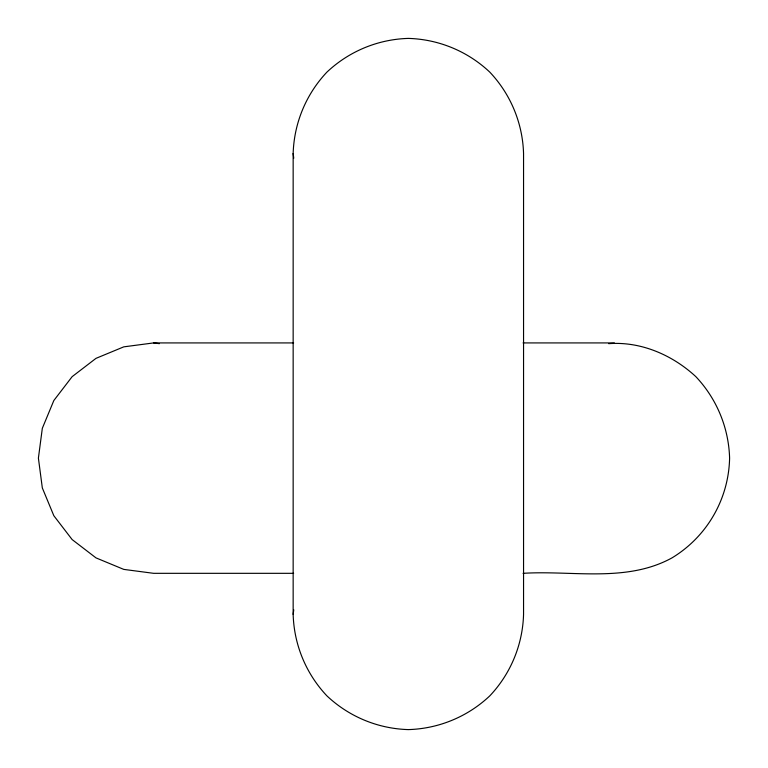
<?xml version="1.0" encoding="UTF-8"?>
<svg xmlns="http://www.w3.org/2000/svg" width="768" height="768" viewBox="0 0 768 768"><rect width="100%" height="100%" fill="white"/><g stroke="black" fill="none" stroke-linecap="round" stroke-linejoin="round"><path stroke-width="1.15" d="M293.155 153.6C294.038 123.206 306.029 94.253 326.899 72.144C349.008 51.274 377.962 39.283 408.355 38.4C438.749 39.283 467.702 51.274 489.811 72.144C510.682 94.253 522.682 123.206 523.555 153.6L523.555 614.4C522.682 644.794 510.682 673.747 489.811 695.856C467.702 716.726 438.749 728.717 408.355 729.6C377.962 728.717 349.008 716.726 326.899 695.856C306.029 673.747 294.038 644.794 293.155 614.4L293.155 153.6L293.76 158.189M293.155 614.4L293.76 609.811M293.626 342.922L153.6 342.922L123.782 346.848L96 358.349L72.144 376.656L53.837 400.522L42.326 428.304L38.4 458.122L42.326 487.939L53.837 515.722L72.144 539.578L96 557.885L123.782 569.395L153.6 573.322L293.626 573.322M608.669 343.67C640.819 341.242 672.461 354.989 695.856 376.656C716.726 398.774 728.717 427.728 729.6 458.122C728.707 499.114 707.059 536.611 672 557.885C626.362 582.941 572.544 570.23 523.056 573.322M523.056 342.922L614.4 342.922M153.6 342.922L159.331 343.67"/></g></svg>
